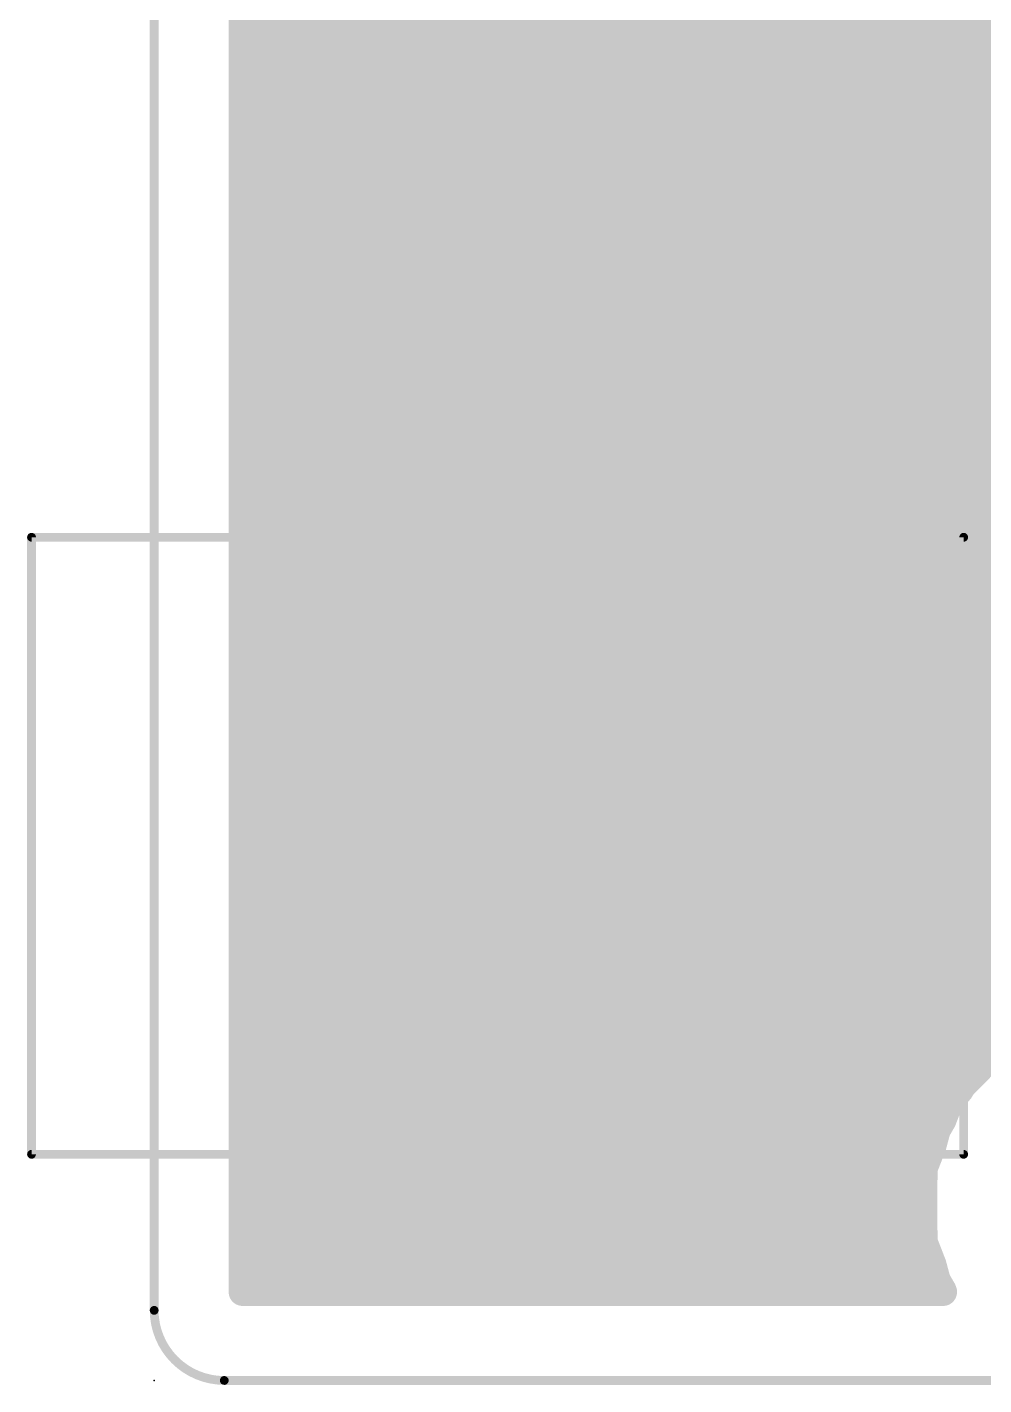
# Model space of a CAD drawing. Extents: x -2.6 to 72.5, y 2.5 to 55.9.
# Drawn here: x 1.97 to 15.84, y 2.48 to 22.15 of the extents above; entities that cross this region are included whole.
import ezdxf

# ---------------------------------------------------------------- set-up
doc = ezdxf.new("R2010")
doc.units = 0
for name, color, linetype in [('1', 12, 'CONTINUOUS'), ('20', 31, 'CONTINUOUS'), ('21', 253, 'CONTINUOUS'), ('23', 53, 'CONTINUOUS')]:
    doc.layers.add(name, color=color, linetype=linetype)

msp = doc.modelspace()

# ---------------------------------------------------------------- linework, layer by layer
at = {"layer": '1', "const_width": 0.4064}
for points in [[(5.0927, 3.8227), (5.0927, 54.5719)], [(5.0927, 22.352), (41.0972, 22.352)], [(5.0927, 21.9456), (41.0972, 21.9456)], [(5.0927, 21.5392), (41.0972, 21.5392)], [(5.0927, 21.1328), (41.0972, 21.1328)], [(5.0927, 20.7264), (41.0972, 20.7264)], [(5.0927, 20.32), (41.0972, 20.32)], [(5.0927, 19.9136), (41.0972, 19.9136)], [(5.0927, 19.5072), (41.0972, 19.5072)], [(5.0927, 19.1008), (41.0972, 19.1008)], [(5.0927, 18.6944), (41.0972, 18.6944)], [(5.0927, 18.288), (41.0972, 18.288)], [(5.0927, 17.8816), (41.0972, 17.8816)], [(5.0927, 17.4752), (41.0972, 17.4752)], [(5.0927, 17.0688), (41.0972, 17.0688)], [(5.0927, 16.6624), (41.0972, 16.6624)], [(5.0927, 16.256), (41.0972, 16.256)], [(5.0927, 15.8496), (41.0972, 15.8496)], [(5.0927, 15.4432), (41.0972, 15.4432)], [(5.0927, 15.0368), (41.0972, 15.0368)], [(5.0927, 14.6304), (41.0972, 14.6304)], [(5.0927, 14.224), (41.0972, 14.224)], [(5.0927, 13.8176), (41.0972, 13.8176)], [(5.0927, 13.4112), (41.0972, 13.4112)], [(5.0927, 13.0048), (41.0972, 13.0048)], [(5.0927, 12.5984), (41.0972, 12.5984)], [(5.0927, 12.192), (41.0972, 12.192)], [(5.0927, 11.7856), (41.0972, 11.7856)], [(5.0927, 11.3792), (41.0972, 11.3792)], [(5.0927, 10.9728), (41.0972, 10.9728)], [(5.0927, 10.5664), (41.0972, 10.5664)], [(5.0927, 10.16), (41.0972, 10.16)], [(5.0927, 9.7536), (41.0972, 9.7536)], [(5.0927, 9.3472), (41.0972, 9.3472)], [(5.0927, 8.9408), (41.0972, 8.9408)], [(5.0927, 8.5344), (41.0972, 8.5344)], [(5.0927, 8.128), (41.0972, 8.128)], [(5.0927, 7.7216), (16.7461, 7.7216)], [(5.0927, 7.3152), (16.0051, 7.3152)], [(16.0527, 7.3674), (15.7665, 7.0535)], [(5.0927, 6.9088), (15.6219, 6.9088)], [(15.7665, 7.0535), (15.5241, 6.811)], [(15.4871, 6.7469), (15.343, 6.5889)], [(15.5241, 6.811), (15.4871, 6.7469)], [(5.0927, 6.5024), (15.3095, 6.5024)], [(15.343, 6.5889), (15.2353, 6.3108)], [(15.343, 6.5889), (15.343, 6.5889)], [(15.2353, 6.3108), (15.1529, 6.1682)], [(5.0927, 6.096), (15.1336, 6.096)], [(15.1529, 6.1682), (15.0921, 5.9413)], [(15.0921, 5.9413), (14.9625, 5.6067)], [(5.0927, 5.6896), (14.9946, 5.6896)], [(14.9625, 5.6067), (14.9625, 5.4575)], [(14.9625, 5.4575), (14.9608, 5.4512)], [(14.9608, 5.4512), (14.9608, 4.7088)], [(5.0927, 5.2832), (14.9608, 5.2832)], [(5.0927, 4.8768), (14.9608, 4.8768)], [(14.9608, 4.7088), (14.9625, 4.7025)], [(14.9625, 4.7025), (14.9625, 4.5533)], [(14.9625, 4.5533), (15.0921, 4.2187)], [(5.0927, 4.4704), (14.9946, 4.4704)], [(15.0921, 4.2187), (15.1529, 3.9918)], [(5.0927, 4.064), (15.1336, 4.064)], [(15.1529, 3.9918), (15.2353, 3.8492)], [(15.2455, 3.8227), (5.0927, 3.8227)], [(15.2353, 3.8492), (15.2455, 3.8227)]]:
    msp.add_lwpolyline(points, dxfattribs=at)
at = {"layer": '1', "const_width": 0.2032}
for points in [[(5.0927, 22.4536, 1), (5.0927, 22.2504)], [(5.0927, 22.0472, 1), (5.0927, 21.844)], [(5.0927, 21.6408, 1), (5.0927, 21.4376)], [(5.0927, 21.2344, 1), (5.0927, 21.0312)], [(5.0927, 20.828, 1), (5.0927, 20.6248)], [(5.0927, 20.4216, 1), (5.0927, 20.2184)], [(5.0927, 20.0152, 1), (5.0927, 19.812)], [(5.0927, 19.6088, 1), (5.0927, 19.4056)], [(5.0927, 19.2024, 1), (5.0927, 18.9992)], [(5.0927, 18.796, 1), (5.0927, 18.5928)], [(5.0927, 18.3896, 1), (5.0927, 18.1864)], [(5.0927, 17.9832, 1), (5.0927, 17.78)], [(5.0927, 17.5768, 1), (5.0927, 17.3736)], [(5.0927, 17.1704, 1), (5.0927, 16.9672)], [(5.0927, 16.764, 1), (5.0927, 16.5608)], [(5.0927, 16.3576, 1), (5.0927, 16.1544)], [(5.0927, 15.9512, 1), (5.0927, 15.748)], [(5.0927, 15.5448, 1), (5.0927, 15.3416)], [(5.0927, 15.1384, 1), (5.0927, 14.9352)], [(5.0927, 14.732, 1), (5.0927, 14.5288)], [(5.0927, 14.3256, 1), (5.0927, 14.1224)], [(5.0927, 13.9192, 1), (5.0927, 13.716)], [(5.0927, 13.5128, 1), (5.0927, 13.3096)], [(5.0927, 13.1064, 1), (5.0927, 12.9032)], [(5.0927, 12.7, 1), (5.0927, 12.4968)], [(5.0927, 12.2936, 1), (5.0927, 12.0904)], [(5.0927, 11.8872, 1), (5.0927, 11.684)], [(5.0927, 11.4808, 1), (5.0927, 11.2776)], [(5.0927, 11.0744, 1), (5.0927, 10.8712)], [(5.0927, 10.668, 1), (5.0927, 10.4648)], [(5.0927, 10.2616, 1), (5.0927, 10.0584)], [(5.0927, 9.8552, 1), (5.0927, 9.652)], [(5.0927, 9.4488, 1), (5.0927, 9.2456)], [(5.0927, 9.0424, 1), (5.0927, 8.8392)], [(5.0927, 8.636, 1), (5.0927, 8.4328)], [(5.0927, 8.2296, 1), (5.0927, 8.0264)], [(5.0927, 7.8232, 1), (5.0927, 7.62)], [(5.0927, 7.4168, 1), (5.0927, 7.2136)], [(5.0927, 7.0104, 1), (5.0927, 6.8072)], [(15.6219, 6.8072, 1), (15.6219, 7.0104)], [(15.6914, 7.1219, 1), (15.8416, 6.985)], [(15.8384, 6.9816, 1), (15.6947, 7.1253)], [(15.3991, 6.7977, 1), (15.5751, 6.6961)], [(15.5622, 6.6785, 1), (15.412, 6.8154)], [(15.4522, 6.8829, 1), (15.5959, 6.7392)], [(15.6121, 6.7602, 1), (15.4361, 6.8618)], [(5.0927, 6.604, 1), (5.0927, 6.4008)], [(15.4446, 6.5889, 1), (15.2414, 6.5889)], [(15.2679, 6.6574, 1), (15.4181, 6.5205)], [(15.2414, 6.5889, 1), (15.4446, 6.5889)], [(15.4378, 6.5522, 1), (15.2483, 6.6256)], [(15.3095, 6.4008, 1), (15.3095, 6.604)], [(15.3233, 6.26, 1), (15.1473, 6.3616)], [(5.0927, 6.1976, 1), (5.0927, 5.9944)], [(15.0649, 6.219, 1), (15.2409, 6.1174)], [(15.2511, 6.1419, 1), (15.0548, 6.1945)], [(15.1405, 6.3475, 1), (15.33, 6.2741)], [(15.1336, 5.9944, 1), (15.1336, 6.1976)], [(15.1869, 5.9046, 1), (14.9974, 5.978)], [(14.994, 5.9676, 1), (15.1903, 5.915)], [(5.0927, 5.7912, 1), (5.0927, 5.588)], [(15.0641, 5.6067, 1), (14.8609, 5.6067)], [(14.8678, 5.6434, 1), (15.0572, 5.57)], [(14.9946, 5.588, 1), (14.9946, 5.7912)], [(15.0624, 5.4512, 1), (14.8592, 5.4512)], [(14.8627, 5.4775, 1), (15.0589, 5.4249)], [(14.8609, 5.4575, 1), (15.0641, 5.4575)], [(15.0606, 5.4312, 1), (14.8644, 5.4838)], [(5.0927, 5.3848, 1), (5.0927, 5.1816)], [(14.9608, 5.1816, 1), (14.9608, 5.3848)], [(5.0927, 4.9784, 1), (5.0927, 4.7752)], [(14.9608, 4.7752, 1), (14.9608, 4.9784)], [(15.0589, 4.7351, 1), (14.8627, 4.6825)], [(14.8592, 4.7088, 1), (15.0624, 4.7088)], [(15.0641, 4.7025, 1), (14.8609, 4.7025)], [(15.0572, 4.59, 1), (14.8678, 4.5166)], [(14.8644, 4.6762, 1), (15.0606, 4.7288)], [(5.0927, 4.572, 1), (5.0927, 4.3688)], [(14.8609, 4.5533, 1), (15.0641, 4.5533)], [(14.9946, 4.3688, 1), (14.9946, 4.572)], [(15.1903, 4.245, 1), (14.994, 4.1924)], [(14.9974, 4.182, 1), (15.1869, 4.2554)], [(5.0927, 4.1656, 1), (5.0927, 3.9624)], [(15.2409, 4.0426, 1), (15.0649, 3.941)], [(15.1336, 3.9624, 1), (15.1336, 4.1656)], [(5.0927, 3.9243, 1), (5.0927, 3.7211)], [(15.0548, 3.9655, 1), (15.2511, 4.0181)], [(15.33, 3.8859, 1), (15.1406, 3.8125)], [(15.1473, 3.7984, 1), (15.3233, 3.9)], [(15.1508, 3.786, 1), (15.3403, 3.8594)], [(15.2455, 3.7211, 1), (15.2455, 3.9243)], [(4.9911, 3.8227, 1), (5.1943, 3.8227)]]:
    msp.add_lwpolyline(points, format="xyb", dxfattribs=at)
at = {"layer": '20', "const_width": 0.127}
for points in [[(3.81, 3.556), (3.81, 54.8386)], [(68.834, 2.54), (4.826, 2.54)]]:
    msp.add_lwpolyline(points, dxfattribs=at)
at = {"layer": '20'}
for points, const_width in [([(3.8418, 3.556, 1), (3.7782, 3.556)], 0.0635), ([(3.7782, 3.556, 1), (3.8418, 3.556)], 0.0635), ([(3.81, 3.556, 0.4142), (4.826, 2.54)], 0.127), ([(4.826, 2.5718, 1), (4.826, 2.5082)], 0.0635), ([(4.826, 2.5082, 1), (4.826, 2.5718)], 0.0635)]:
    msp.add_lwpolyline(points, format="xyb", dxfattribs=dict(at, const_width=const_width))
at = {"layer": '21', "const_width": 0.0635}
for points in [[(2.032, 14.7892, 1), (2.032, 14.7256)], [(2.0638, 14.7574, 1), (2.0002, 14.7574)], [(15.5766, 14.7574, 1), (15.513, 14.7574)], [(15.5448, 14.7256, 1), (15.5448, 14.7892)], [(2.0002, 5.8166, 1), (2.0638, 5.8166)], [(2.032, 5.8483, 1), (2.032, 5.7849)], [(15.513, 5.8166, 1), (15.5766, 5.8166)], [(15.5448, 5.7849, 1), (15.5448, 5.8483)]]:
    msp.add_lwpolyline(points, format="xyb", dxfattribs=at)
at = {"layer": '21', "const_width": 0.127}
for points in [[(15.5448, 14.7574), (2.032, 14.7574)], [(2.032, 14.7574), (2.032, 5.8166)], [(15.5448, 5.8166), (15.5448, 14.7574)], [(2.032, 5.8166), (15.5448, 5.8166)]]:
    msp.add_lwpolyline(points, dxfattribs=at)
at = {"layer": '23'}
msp.add_point((3.81, 2.54), dxfattribs=at)

doc.saveas('drawing.dxf')
